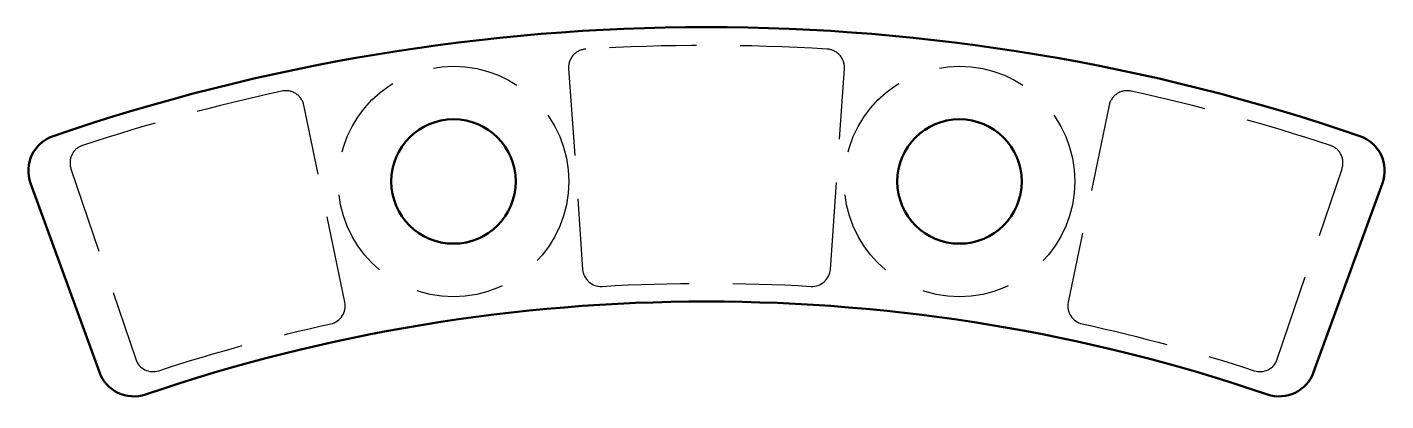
# Model space of a CAD drawing. Header units: millimetres. Extents: x 188.4 to 225.5, y 147.4 to 157.6.
import ezdxf

# ---------------------------------------------------------------- set-up
doc = ezdxf.new("R2010")
doc.units = ezdxf.units.MM
doc.header["$LTSCALE"] = 0.75
doc.linetypes.add('HIDDEN2', pattern=[4.7625, 3.175, -1.5875])
doc.layers.add('숨김', color=7, linetype='HIDDEN2', lineweight=25)
doc.layers.add('표시', color=7, linetype='Continuous', lineweight=50)

msp = doc.modelspace()

# ---------------------------------------------------------------- linework, layer by layer
at = {"layer": '숨김', "extrusion": (-1e-16, -1, 0)}
for p, q in [((203.18648, 156.476451, -0.05), (203.570159, 150.989587, -0.05)), ((210.336178, 150.989587, -0.05), (210.719857, 156.476451, -0.05)), ((197.073067, 150.090651, -0.05), (195.95253, 155.475564, -0.05)), ((217.953807, 155.475564, -0.05), (216.83327, 150.090651, -0.05)), ((189.591872, 153.740874, -0.05), (191.360312, 148.532659, -0.05)), ((222.546025, 148.532659, -0.05), (224.314465, 153.740874, -0.05))]:
    msp.add_line(p, q, dxfattribs=at)
at = {"layer": '숨김'}
for centre in [(200.042058, 153.392179, -0.05), (213.864279, 153.392179, -0.05)]:
    msp.add_circle(centre, 3.15, dxfattribs=at)
for centre, radius, start, end in [((203.685262, 156.51133, -0.05), 0.5, 93.469476, 184), ((206.953168, 102.610302, -0.05), 54.5, 86.530524, 93.469476), ((210.221075, 156.51133, -0.05), 0.5, 356, 86.530524), ((206.953168, 102.610302, -0.05), 54.5, 102.285353, 108.224305), ((195.463016, 155.373702, -0.05), 0.5, 11.754829, 102.285353), ((218.443321, 155.373702, -0.05), 0.5, 77.714647, 168.245171), ((206.953168, 102.610302, -0.05), 54.5, 71.775695, 77.714647), ((190.065323, 153.901634, -0.05), 0.5, 108.224305, 198.754829), ((223.841013, 153.901634, -0.05), 0.5, 341.245171, 71.775695), ((204.068941, 151.024466, -0.05), 0.5, 184, 273.409311), ((209.837396, 151.024466, -0.05), 0.5, 266.590689, 356), ((196.583552, 149.988789, -0.05), 0.5, 282.345518, 11.754829), ((217.322785, 149.988789, -0.05), 0.5, 168.245171, 257.654482), ((191.833764, 148.693418, -0.05), 0.5, 198.754829, 288.16414), ((222.072573, 148.693418, -0.05), 0.5, 251.83586, 341.245171)]:
    msp.add_arc(centre, radius, start, end, dxfattribs=at)
at = {"layer": '숨김', "extrusion": (-3e-16, 0, -1)}
msp.add_arc((-206.953168, 102.610302, 0.05), 48, 86.590689, 93.409311, dxfattribs=at)
at = {"layer": '숨김', "extrusion": (-4e-16, 0, -1)}
msp.add_arc((-206.953168, 102.610302, 0.05), 48, 71.83586, 77.654482, dxfattribs=at)
at = {"layer": '숨김', "extrusion": (-2e-16, 0, -1)}
msp.add_arc((-206.953168, 102.610302, 0.05), 48, 102.345518, 108.16414, dxfattribs=at)
at = {"layer": '표시', "extrusion": (-1e-16, -1, 0)}
for p, q in [((188.487248, 153.345002, 1.95), (190.368718, 148.175706, 1.95)), ((223.537619, 148.175706, 1.95), (225.419089, 153.345002, 1.95))]:
    msp.add_line(p, q, dxfattribs=at)
at = {"layer": '표시', "extrusion": (-3e-16, -3e-16, -1)}
for centre in [(-200.042058, 153.392179, -1.95), (-213.864279, 153.392179, -1.95)]:
    msp.add_circle(centre, 1.7, dxfattribs=at)
at = {"layer": '표시'}
msp.add_arc((206.953168, 102.610302, 1.95), 55, 71.061094, 108.938906, dxfattribs=at)
at = {"layer": '표시', "extrusion": (1e-16, -2e-16, -1)}
msp.add_arc((-189.42694, 153.687022, -1.95), 1, 340, 71.061094, dxfattribs=at)
at = {"layer": '표시', "extrusion": (-1e-16, 0, -1)}
msp.add_arc((-224.479396, 153.687022, -1.95), 1, 108.938906, 200, dxfattribs=at)
at = {"layer": '표시', "extrusion": (-3e-16, -1e-16, -1)}
for centre, radius, start, end in [((-206.953168, 102.610302, -1.95), 47.5, 71.18144, 108.81856), ((-191.308411, 148.517726, -1.95), 1, 251.18144, 340)]:
    msp.add_arc(centre, radius, start, end, dxfattribs=at)
at = {"layer": '표시', "extrusion": (-1e-16, -4e-16, -1)}
msp.add_arc((-222.597926, 148.517726, -1.95), 1, 200, 288.81856, dxfattribs=at)

doc.saveas('drawing.dxf')
